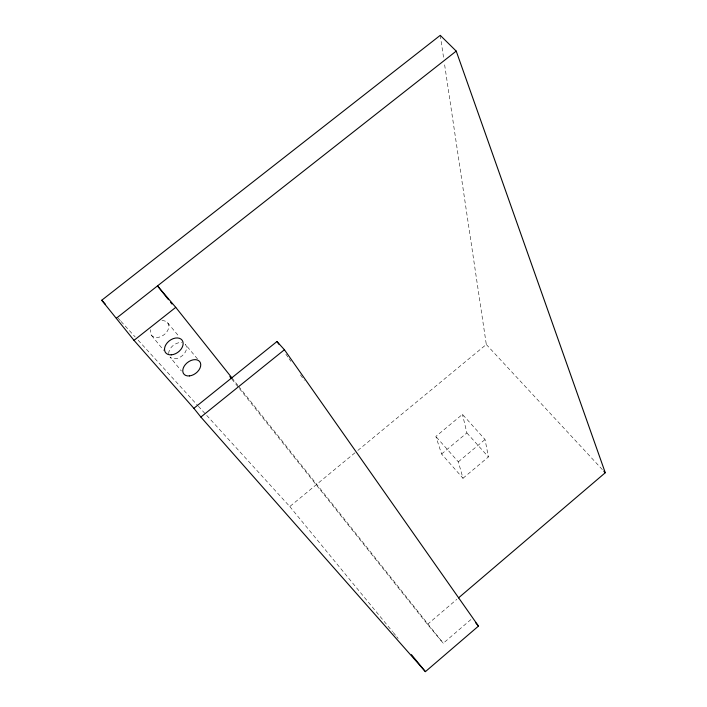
<?xml version="1.0" encoding="UTF-8"?>
<svg xmlns="http://www.w3.org/2000/svg" width="707" height="707" viewBox="0 0 707 707"><rect width="100%" height="100%" fill="white"/><g stroke="black" fill="none" stroke-linecap="round" stroke-linejoin="round"><path stroke-width="0.53" stroke-dasharray="3.54 2.65" d="M239.47 388.638L427.514 624.343L443.262 643.246L472.09 618.545M427.514 624.343L456.855 599.315M462.997 478.25L488.404 456.943L485.046 439.489L462.458 414.373L435.857 436.466L441.601 453.991L462.997 478.25L458.322 461.839L435.857 436.466M458.322 461.839L485.046 439.489M441.601 453.991L466.885 432.914L462.458 414.373M198.367 406.251L289.79 506.548L357 451.119M357.848 450.421L486.301 344.468L444.314 62.658M486.301 344.468L603.027 470.314M118.087 318.194L120.314 320.642M121.056 321.455L135.178 336.947M138.157 340.208L197.624 405.438M466.885 432.914L488.404 456.943M167.612 322.772L179.233 336.718M197.509 358.97L185.331 344.362A9.942 6.849 -37.2 0 1 182.256 355.736A9.942 6.849 -37.2 0 1 170.025 357.026L181.381 370.981M289.79 506.548L392.553 631.651M393.251 632.5L396.044 635.902M396.742 636.76L398.138 638.456M151.598 335.445L163.732 350.389M231.843 377.794L238.02 385.545M238.71 386.411L443.262 643.246M231.896 379.146L238.78 387.781M285.867 354.154L288.412 357.76M289.048 358.67L290.948 361.374M300.484 374.904L304.302 380.322M440.249 35.35L443.669 58.292M162 320.669A10.216 7.22 -36.8 0 1 168.513 328.534A10.216 7.22 -36.8 0 1 157.201 337.478A10.216 7.22 -36.8 0 1 150.618 329.674M168.708 353.641A9.942 6.849 -37.2 0 1 173.038 345.573A9.942 6.849 -37.2 0 1 182.017 342.639"/><path stroke-width="1.06" d="M193.868 408.319L200.868 417.059L425.402 671.65L478.48 626.084L284.426 349.744L276.967 341.525L193.868 408.319L133.994 340.359L101.728 300.254L440.249 35.35L456.227 51.107L605.272 472.736L458.534 597.883M200.868 417.059L284.426 349.744M133.994 340.359L175.751 307.359L231.843 377.794M116.381 318.221L456.227 51.107M603.778 471.118L605.272 472.736M101.728 300.254L105.449 304.328M175.751 307.359L157.502 285.902L168.522 299.715M475.643 622.734L478.48 626.084M411.421 654.629L425.402 671.65M170.59 302.304L171.969 304.028M229.828 376.557L231.207 378.28M276.967 341.525L278.876 344.229M189.467 375.912A10.075 6.787 -37.5 0 0 200.443 362.938A10.075 6.787 -37.5 0 0 185.375 364.556A10.075 6.787 -37.5 0 0 189.467 375.912M171.297 354.843A10.349 7.167 -37.1 0 0 182.866 341.649A10.349 7.167 -37.1 0 0 167.329 342.709A10.349 7.167 -37.1 0 0 171.297 354.843"/></g></svg>
